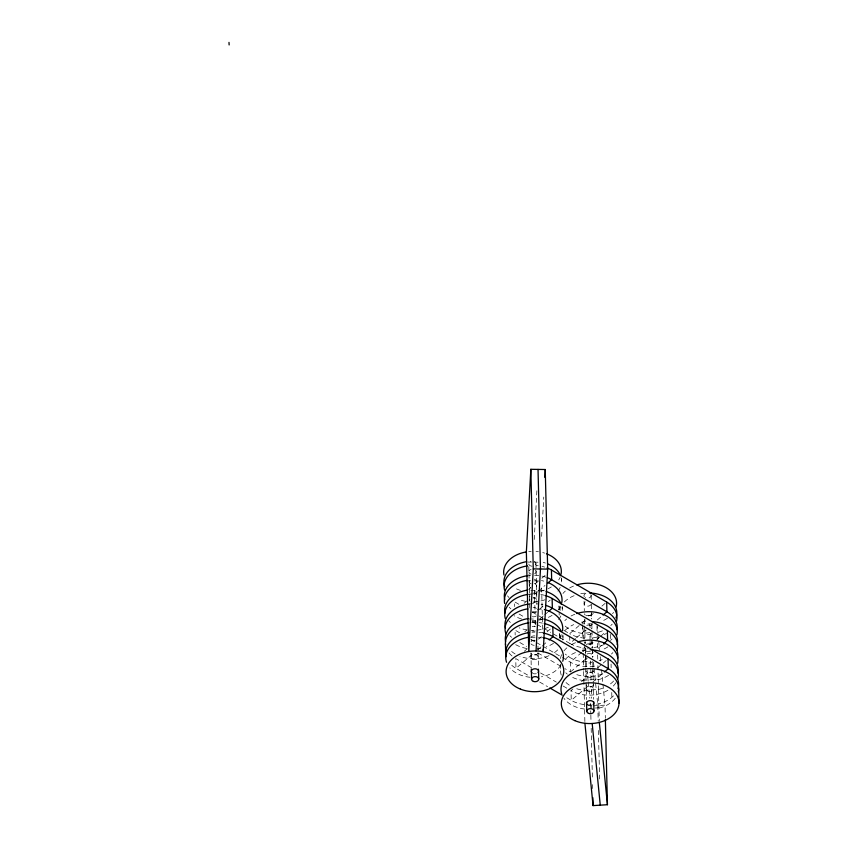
<?xml version="1.0" encoding="UTF-8"?>
<svg xmlns="http://www.w3.org/2000/svg" width="848" height="848" viewBox="0 0 848 848"><rect width="100%" height="100%" fill="white"/><g stroke="black" fill="none" stroke-linecap="round" stroke-linejoin="round"><path stroke-width="0.64" stroke-dasharray="4.24 3.18" d="M534.251 539.476L536.964 489.243M541.628 536.392L543.759 497.055M538.904 632.322A28.843 20.363 -1.4 0 1 542.688 632.873L541.618 586.678M528.664 589.445L530.572 587.812M535.205 583.859L538.067 581.41M541.883 578.156L545.699 574.891M524.128 603.278L527.944 600.013M535.438 593.611L537.346 591.989M538.3 591.173L544.978 585.47M539.71 609.055L543.526 605.79M548.296 601.72L550.204 600.087M524.827 631.728L526.735 630.096M539.953 618.807L543.769 615.553M544.723 614.736L547.585 612.288M524.329 651.243L527.191 648.794M538.501 639.138L541.363 636.689M547.087 631.802L550.903 628.538M532.205 654.476L515.987 668.33A28.843 20.363 -1.4 0 1 510.623 664.196M537.791 649.706L541.607 646.441M542.55 645.635L547.32 641.554M563.973 630.435L569.612 633.7L581.06 623.927M582.014 623.11L585.83 619.846M590.462 615.892L593.324 613.443M601.91 606.108L605.726 602.854M575.58 638.576L569.856 643.462L551.804 633M576.523 637.76L586.063 629.608M590.696 625.644L592.604 624.022M597.374 619.941L602.144 615.871M581.749 652.377L570.312 662.161L570.545 671.913L564.906 668.648M582.703 651.561L586.519 648.307M591.151 644.342L593.059 642.71M596.875 639.456L599.737 637.007M600.691 636.191L605.461 632.12M570.545 671.913L586.763 658.059M591.395 654.105L593.303 652.472M598.073 648.391L602.843 644.321M591.31 704.847A28.843 20.363 -1.4 0 1 571.245 700.363L571.001 690.611L572.909 688.979M581.495 681.644L587.219 676.757M591.851 672.793L593.759 671.171M597.575 667.906L606.161 660.571M587.463 686.509L571.245 700.363L564.471 696.441M593.049 681.739L603.532 672.771M590.335 651.338L583.148 651.773L583.053 648.042M583.625 671.51L583.837 680.234L598.232 679.343L598.381 684.59M602.822 688.12A28.843 20.363 -1.4 0 1 598.508 689.477L584.113 690.357A28.843 20.363 -1.4 0 1 575.177 688.173M593.028 705.865L605.016 705.133L605.334 718.235M595.328 708.016L598.921 707.804L599.282 721.107M527.785 562.065L531.389 562.118M533.784 562.15L538.597 562.224M527.043 580.742L530.647 580.795M534.251 580.848L539.052 580.922M530.88 590.558L536.89 590.643M538.088 590.664L541.692 590.717M537.346 609.341L542.169 609.034A28.843 20.363 -1.4 0 1 544.374 609.542M529.173 618.976L535.183 619.061L535.332 625.294M537.579 619.093L542.381 619.167M530.837 637.685L541.639 637.844M518.87 604.285L514.354 601.667L514.471 606.553M532.396 612.129L543.674 618.669M519.103 614.047L524.742 617.312M532.639 621.891L536.021 623.852M537.144 624.499L542.784 627.774M543.918 628.421L550.681 632.343M519.559 632.735L515.054 630.128L515.171 635.004M530.837 639.275L535.353 641.894M536.477 642.54L561.291 656.924M562.415 657.582L570.312 662.161A28.843 20.363 -1.4 0 0 597.204 665.712M519.803 642.498L526.566 646.42M537.844 652.96L560.401 666.03M531.537 667.726L515.743 658.578L515.987 668.33L529.523 676.174M540.558 672.962L556.341 682.11M563.114 686.032L567.619 688.65M539.667 682.057L547.564 686.636M597.003 624.117L597.904 633.265M598.041 634.569L598.55 639.795M598.688 641.099L599.589 650.246M600.236 656.787L600.755 662.012M601.529 669.846L602.811 682.916M602.949 684.219L605.016 705.133M589.742 623.895L590.134 627.849M590.653 633.117L591.173 638.385M591.31 639.71L592.084 647.607M592.222 648.921L592.996 656.829M593.526 662.097L594.045 667.365M594.172 668.69L597.819 705.568L598.2 721.298M582.873 627.615L584.42 643.293M584.558 644.597L585.459 653.744M585.586 655.059L588.173 681.188M588.3 682.492L589.848 698.18M590.367 703.405L590.823 713.878M583.837 680.234L584.887 721.987M610.337 634.346L610.454 639.222M611.058 664.016L611.154 667.673M611.758 692.466L611.874 697.342M596.96 626.471L597.109 632.566A28.843 20.363 -1.4 0 0 603.511 630.329M597.66 654.921L597.808 661.016A28.843 20.363 -1.4 0 0 602.133 659.659M598.412 685.809L598.508 689.477M597.172 635.936L597.469 648.402M597.893 665.638L598.232 679.343M598.465 689.106L598.921 707.804M598.423 730.467L599.61 778.952M591.141 595.413L591.236 599.356M591.363 604.603L591.713 619.051M591.851 624.298L591.978 629.545M592.01 630.859L592.201 638.735M592.233 640.049L592.423 647.925M592.455 649.239L592.646 657.115M592.773 662.362L592.879 666.496M592.9 667.62L593.685 699.197M590.07 640.113L589.879 632.64L582.724 633.456A28.843 20.363 -1.4 0 1 564.651 625.623M590.091 641.364L590.187 645.105M591.035 679.789L590.579 661.09L583.424 661.906A28.843 20.363 -1.4 0 1 565.34 654.084M591.279 689.541L591.491 698.275M591.671 705.748L591.734 708.239M590.855 715.182L591.014 721.743M591.173 728.294L592.392 778.082M592.551 784.633L592.646 788.566M584.071 601.115L584.314 610.825M584.569 619.252L584.654 624.743M584.685 626.057L585.099 643.113M585.226 648.37L585.417 653.808M585.396 654.932L585.682 666.751M585.714 668.054L586.032 681.188M586.063 682.502L586.477 699.568M582.512 624.912L582.841 639.318M583.212 653.363L583.594 670.259M569.676 636.148L569.856 643.462A28.843 20.363 -1.4 0 0 584.972 647.893M562.203 606.426L562.266 608.864M562.902 634.876L562.955 637.314M561.503 577.933L561.567 580.414M559.627 633.212L559.775 639.318M560.38 664.111L560.528 670.206M535.936 563.379L536.964 605.387M537.961 646.081L538.501 668.394M534.484 590.611L534.94 609.299M528.813 566.538L529.82 609.002M530.933 653.172L531.251 667.715M558.97 605.854L559.086 610.825M613.539 612.404A28.843 20.363 -1.4 0 1 612.553 613.687M607.401 618.266A28.843 20.363 -1.4 0 1 602.472 620.927M592.158 623.672A28.843 20.363 -1.4 0 1 582.491 623.693M560.337 610.306A28.843 20.363 -1.4 0 1 559.055 606.066M562.977 593.473A28.843 20.363 -1.4 0 1 565.33 591.056M569.697 587.94A28.843 20.363 -1.4 0 1 574.88 585.533M591.194 604.285A3.604 2.544 -1.4 0 1 585.894 605.811A3.604 2.544 -1.4 0 1 585.194 601.836M591.544 613.687A3.604 2.544 -1.4 0 1 587.971 615.913A3.604 2.544 -1.4 0 1 584.41 613.761M612.192 624.139A28.843 20.363 -1.4 0 1 610.761 625.57M559.203 615.129A28.843 20.363 -1.4 0 1 559.139 613.305M559.765 609.479A28.843 20.363 -1.4 0 1 560.486 607.539M564.376 601.942A28.843 20.363 -1.4 0 1 574.658 595.466M580.763 593.727A28.843 20.363 -1.4 0 1 585.968 593.07M592.19 642.318A3.604 2.544 -1.4 0 1 588.671 644.363A3.604 2.544 -1.4 0 1 585.152 642.392M591.459 633.403A3.604 2.544 -1.4 0 1 585.968 633.944A3.604 2.544 -1.4 0 1 586.275 630.043M612.881 652.589A28.843 20.363 -1.4 0 1 611.45 654.031M560.454 637.929A28.843 20.363 -1.4 0 1 561.185 635.989M565.065 630.403A28.843 20.363 -1.4 0 1 573.672 624.605M581.463 622.188A28.843 20.363 -1.4 0 1 586.668 621.52M607.857 646.876A28.843 20.363 -1.4 0 1 601.889 649.907M560.867 638.396A28.843 20.363 -1.4 0 1 559.659 633.827M564.832 620.641A28.843 20.363 -1.4 0 1 566.665 618.966M571.011 616.04A28.843 20.363 -1.4 0 1 575.972 613.846M592.932 669.867A3.604 2.544 -1.4 0 1 590.123 672.75A3.604 2.544 -1.4 0 1 585.904 671.022M592.508 661.366A3.604 2.544 -1.4 0 1 586.858 662.521A3.604 2.544 -1.4 0 1 587.187 658.387M613.581 681.039A28.843 20.363 -1.4 0 1 608.79 685.089M569.262 685.12A28.843 20.363 -1.4 0 1 566.04 682.534M561.228 675.072A28.843 20.363 -1.4 0 1 560.708 668.319M565.764 658.854A28.843 20.363 -1.4 0 1 576.916 652.048M582.163 650.639A28.843 20.363 -1.4 0 1 589.954 649.897M608.557 675.326A28.843 20.363 -1.4 0 1 598.264 679.714M583.88 680.605A28.843 20.363 -1.4 0 1 570.874 676.503M567.333 674.118A28.843 20.363 -1.4 0 1 565.796 672.771M560.475 658.557A28.843 20.363 -1.4 0 1 561.641 654.688M563.952 650.893A28.843 20.363 -1.4 0 1 567.365 647.416M571.7 644.491A28.843 20.363 -1.4 0 1 576.672 642.296M591.427 705.568A3.604 2.544 -1.4 0 1 588.215 705.356M615.277 698.233A28.843 20.363 -1.4 0 1 598.964 708.165M584.569 709.055A28.843 20.363 -1.4 0 1 563.994 698.339M590.929 594.713A3.604 2.544 -1.4 0 1 587.282 598.179M585.586 597.798A3.604 2.544 -1.4 0 1 585.173 597.586M584.261 596.727A3.604 2.544 -1.4 0 1 587.293 593.102M613.454 695.869A28.843 20.363 -1.4 0 1 595.254 704.465M531.993 632.248A28.843 20.363 -1.4 0 1 534.971 632.131M538.067 652.896A3.604 2.544 -1.4 0 1 534.463 655.048A3.604 2.544 -1.4 0 1 530.943 652.907M615.881 682.735A28.843 20.363 -1.4 0 1 613.21 686.117M607.899 690.261A28.843 20.363 -1.4 0 1 571.001 690.611M534.187 645.286A3.604 2.544 -1.4 0 1 531.007 643.855M531.018 641.692A3.604 2.544 -1.4 0 1 535.205 640.272M593.356 684.739A3.604 2.544 -1.4 0 1 589.72 687.081A3.604 2.544 -1.4 0 1 586.18 684.749M512.033 655.981A28.843 20.363 -1.4 0 1 508.917 652.748M531.749 622.485A28.843 20.363 -1.4 0 1 542.455 623.11M586.996 654.031A3.604 2.544 -1.4 0 1 591.438 654.126A3.604 2.544 -1.4 0 1 592.286 657.2M586.212 657.666A3.604 2.544 -1.4 0 1 585.809 657.189M586.35 644.512A3.604 2.544 -1.4 0 1 591.098 644.31A3.604 2.544 -1.4 0 1 591.915 647.618M588.215 648.837A3.604 2.544 -1.4 0 1 587.441 648.688M602.811 673.821A28.843 20.363 -1.4 0 1 574.88 673.98M532.173 626.333A3.604 2.544 -1.4 0 0 535.3 626.343A3.604 2.544 -1.4 0 0 532.067 626.481M532.184 621.796A3.604 2.544 -1.4 0 1 536.339 622.188M536.349 615.892A3.604 2.544 -1.4 0 1 532.184 616.655M532.184 611.959A3.604 2.544 -1.4 0 1 536.286 612.574M529.078 594.225A28.843 20.363 -1.4 0 1 536.996 594.024M540.833 594.49A28.843 20.363 -1.4 0 1 544.448 595.296M511.577 637.283A28.843 20.363 -1.4 0 1 509.924 635.746M529.322 603.988A28.843 20.363 -1.4 0 1 537.24 603.787M541.066 604.242A28.843 20.363 -1.4 0 1 542.911 604.603M586.742 625.379A3.604 2.544 -1.4 0 1 591.024 625.866A3.604 2.544 -1.4 0 1 591.459 628.919M612.065 638.968A28.843 20.363 -1.4 0 1 610.486 640.441M604.529 644.3A28.843 20.363 -1.4 0 1 593.865 647.554M586.053 615.818A3.604 2.544 -1.4 0 1 590.505 615.913A3.604 2.544 -1.4 0 1 591.353 618.987M585.131 619.305A3.604 2.544 -1.4 0 1 584.876 618.987M606.511 633.35A28.843 20.363 -1.4 0 1 604.295 634.548M596.504 637.261A28.843 20.363 -1.4 0 1 590.674 638.131M584.728 638.131A28.843 20.363 -1.4 0 1 569.612 633.7M534.314 583.477A3.604 2.544 -1.4 0 1 536.487 585.862A3.604 2.544 -1.4 0 1 534.123 588.215M531.007 588.035A3.604 2.544 -1.4 0 1 531.018 583.678M533.275 593.049A3.604 2.544 -1.4 0 1 536.731 595.54A3.604 2.544 -1.4 0 1 533.307 598.137M529.979 596.865A3.604 2.544 -1.4 0 1 529.989 594.374M508.991 597.533A28.843 20.363 -1.4 0 1 507.517 595.847M536.307 565.574A28.843 20.363 -1.4 0 1 538.236 565.754M541.978 566.4A28.843 20.363 -1.4 0 1 544.617 567.089M510.878 608.832A28.843 20.363 -1.4 0 1 509.224 607.295M528.622 575.538A28.843 20.363 -1.4 0 1 530.604 575.336M534.569 575.241A28.843 20.363 -1.4 0 1 547.32 577.689M534.24 561.461A3.604 2.544 -1.4 0 1 535.268 565.097M532.141 566.188A3.604 2.544 -1.4 0 1 528.781 564.09A3.604 2.544 -1.4 0 1 531.028 561.291M560.146 577.212A28.843 20.363 -1.4 0 1 558.694 579.947M551.327 586.943A28.843 20.363 -1.4 0 1 548.02 588.724M544.405 590.144A28.843 20.363 -1.4 0 1 534.484 592.031M520.471 590.399A28.843 20.363 -1.4 0 1 515.171 588.236M528.76 551.592A28.843 20.363 -1.4 0 1 531.177 551.412M536.031 551.486A28.843 20.363 -1.4 0 1 538.427 551.741M542.72 552.578A28.843 20.363 -1.4 0 1 544.617 553.108M535.47 570.259A3.604 2.544 -1.4 0 1 534.335 573.916M531.113 574.107A3.604 2.544 -1.4 0 1 528.951 572.23M528.961 571.329A3.604 2.544 -1.4 0 1 531.134 569.4M534.134 579.131A3.604 2.544 -1.4 0 1 536.349 581.368A3.604 2.544 -1.4 0 1 534.346 583.763M531.124 583.795A3.604 2.544 -1.4 0 1 529.141 581.537A3.604 2.544 -1.4 0 1 531.134 579.237M560.146 587.516A28.843 20.363 -1.4 0 1 556.267 592.996M544.999 599.78A28.843 20.363 -1.4 0 1 531.643 601.868M525.516 601.306A28.843 20.363 -1.4 0 1 518.531 599.398M543.218 562.394A28.843 20.363 -1.4 0 1 545.391 563.04M561.408 578.855A28.843 20.363 -1.4 0 1 561.567 581.919M536.392 611.376A3.604 2.544 -1.4 0 1 532.046 612.32M533.063 607.422A3.604 2.544 -1.4 0 1 536.402 608.472M533.085 597.649A3.604 2.544 -1.4 0 1 536.805 600.161A3.604 2.544 -1.4 0 1 533.063 602.737M529.968 601.37A3.604 2.544 -1.4 0 1 529.979 599.091M560.846 615.966A28.843 20.363 -1.4 0 1 556.956 621.446M548.285 627.234A28.843 20.363 -1.4 0 1 532.332 630.318M527.106 629.905A28.843 20.363 -1.4 0 1 519.22 627.849M510.369 622.464A28.843 20.363 -1.4 0 1 508.715 620.736M541.713 590.346A28.843 20.363 -1.4 0 1 543.907 590.844M562.097 607.306A28.843 20.363 -1.4 0 1 562.256 610.38M560.602 606.203A28.843 20.363 -1.4 0 1 558.291 609.924M552.059 615.372A28.843 20.363 -1.4 0 1 548.052 617.471M542.784 619.284A28.843 20.363 -1.4 0 1 532.099 620.556M521.562 618.976A28.843 20.363 -1.4 0 1 514.174 615.743M541.469 580.583A28.843 20.363 -1.4 0 1 543.674 581.092M535.268 640.812A3.604 2.544 -1.4 0 1 531.028 639.742M531.039 637.134A3.604 2.544 -1.4 0 1 535.279 635.979M535.268 630.986A3.604 2.544 -1.4 0 1 531.081 630.276M562.796 635.767A28.843 20.363 -1.4 0 1 562.743 640.653M557.655 649.907A28.843 20.363 -1.4 0 1 553.733 653.108M548.985 655.684A28.843 20.363 -1.4 0 1 519.919 656.299M515.107 653.946A28.843 20.363 -1.4 0 1 511.058 650.914M542.402 618.796A28.843 20.363 -1.4 0 1 544.607 619.305M561.302 634.664A28.843 20.363 -1.4 0 1 558.991 638.374M553.5 643.346A28.843 20.363 -1.4 0 1 546.154 646.929M540.77 648.349A28.843 20.363 -1.4 0 1 535.385 648.974M526.672 648.455A28.843 20.363 -1.4 0 1 515.626 644.639M536.307 673.662A3.604 2.544 -1.4 0 1 533.095 673.535M560.984 664.991A28.843 20.363 -1.4 0 1 541.459 676.799M530.021 677.266A28.843 20.363 -1.4 0 1 509.86 667.895M588.014 691.194A3.604 2.544 -1.4 0 0 593.43 688.926A3.604 2.544 -1.4 0 0 588.024 686.785A3.604 2.544 -1.4 0 0 588.014 691.194M587.653 676.969A3.604 2.544 -1.4 0 0 593.144 674.796A3.604 2.544 -1.4 0 0 587.812 672.559A3.604 2.544 -1.4 0 0 587.653 676.969M532.671 659.278A3.604 2.544 -1.4 0 0 538.194 657.158A3.604 2.544 -1.4 0 0 532.904 654.868A3.604 2.544 -1.4 0 0 532.671 659.278"/><path stroke-width="1.27" d="M530.837 469.304L533.265 568.891L528.802 651.508L526.364 551.921L530.837 469.304L545.243 469.516L547.681 569.103L543.208 651.72L543.144 649.133M527.043 580.742L527.064 580.371A28.843 20.363 -1.4 0 0 504.655 603.479M527.732 609.193L527.753 608.822A28.843 20.363 -1.4 0 0 505.885 633.848M528.431 637.654L528.452 637.283A28.843 20.363 -1.4 0 0 506.574 662.299M544.819 477.382L545.243 469.516M536.042 650.967L540.473 568.997L538.035 469.41M547.84 583.021L551.656 579.756L551.423 570.004A28.843 20.363 -1.4 0 0 547.087 567.937M548.539 611.472L552.355 608.217L552.112 598.455A28.843 20.363 -1.4 0 0 545.317 595.54M549.228 639.922L553.044 636.668L552.811 626.905A28.843 20.363 -1.4 0 0 544.268 623.513M603.098 615.054L606.914 611.79L606.68 602.038L551.423 570.004M603.797 643.505L607.613 640.251L607.369 630.488L552.112 598.455M604.486 671.955L608.302 668.701L608.069 658.938L552.811 626.905M584.919 723.28L593.059 805.6L607.444 804.72L605.366 719.539M533.265 568.891L547.681 569.103M549.811 687.951L562.224 695.137M599.313 722.401L607.444 804.72M592.18 723.482L600.257 805.155M228.992 42.4L229.14 44.944M618.669 688.714L619.008 703.098M593.738 701.752L593.96 710.942M592.869 797.735L593.059 805.6M586.551 702.186L586.774 711.377M538.533 669.708L538.756 678.898M531.325 668.924L531.579 679.428M505.45 643.823L505.694 653.585M589.455 593.006A28.843 20.363 -1.4 0 1 615.998 617.863M576.831 613.549A28.843 20.363 -1.4 0 1 606.076 615.733A28.843 20.363 -1.4 0 1 616.909 634.951M591.936 621.542A28.843 20.363 -1.4 0 1 617.153 644.703M577.53 642.01A28.843 20.363 -1.4 0 1 606.776 644.183A28.843 20.363 -1.4 0 1 617.609 663.401M590.844 649.907A28.843 20.363 -1.4 0 1 617.842 673.164M587.282 704.752A3.604 2.544 -1.4 0 1 587.685 701.381A3.604 2.544 -1.4 0 1 592.476 701.201A3.604 2.544 -1.4 0 1 593.197 704.529M561.683 693.759A28.843 20.363 -1.4 0 1 588.947 668.616A28.843 20.363 -1.4 0 1 618.298 691.851M576.757 584.908A28.843 20.363 -1.4 0 1 605.864 587.537A28.843 20.363 -1.4 0 1 616.125 606.871M506.203 656.712A28.843 20.363 -1.4 0 1 529.035 632.576M543.61 633.064A28.843 20.363 -1.4 0 1 553.044 636.668L608.302 668.701A28.843 20.363 -1.4 0 1 617.916 688.64M505.546 644.883A28.843 20.363 -1.4 0 1 528.802 622.814M608.069 658.938A28.843 20.363 -1.4 0 1 617.683 678.888M505.503 628.262A28.843 20.363 -1.4 0 1 528.346 604.115M545.55 605.302A28.843 20.363 -1.4 0 1 552.355 608.217L607.613 640.251A28.843 20.363 -1.4 0 1 617.715 658.143M505.26 618.51A28.843 20.363 -1.4 0 1 528.103 594.363M607.369 630.488A28.843 20.363 -1.4 0 1 616.984 650.437M504.804 599.812A28.843 20.363 -1.4 0 1 527.647 575.665M547.32 577.689A28.843 20.363 -1.4 0 1 551.656 579.756L606.914 611.79A28.843 20.363 -1.4 0 1 617.026 629.693M504.571 590.049A28.843 20.363 -1.4 0 1 527.403 565.913M606.68 602.038A28.843 20.363 -1.4 0 1 616.295 621.976M546.451 553.744A28.843 20.363 -1.4 0 1 561.037 574.372M503.945 574.965A28.843 20.363 -1.4 0 1 526.364 551.921M504.73 586.699A28.843 20.363 -1.4 0 1 526.608 561.673M547.511 563.825A28.843 20.363 -1.4 0 1 560.528 575.697M547.967 582.523A28.843 20.363 -1.4 0 1 561.811 602.451M504.899 613.242A28.843 20.363 -1.4 0 1 527.297 590.134M546.091 591.491A28.843 20.363 -1.4 0 1 561.228 604.147M544.374 609.542A28.843 20.363 -1.4 0 1 562.5 630.901M505.588 641.692A28.843 20.363 -1.4 0 1 527.997 618.584M544.607 619.305A28.843 20.363 -1.4 0 1 561.196 631.029M532.12 672.952A3.604 2.544 -1.4 0 1 532.364 669.581A3.604 2.544 -1.4 0 1 537.144 669.284A3.604 2.544 -1.4 0 1 538.035 672.591M542.858 637.495A28.843 20.363 -1.4 0 1 562.733 661.228M574.859 720.641A28.843 20.363 -1.4 0 0 618.998 703.564A28.843 20.363 -1.4 0 0 576.661 685.364A28.843 20.363 -1.4 0 0 574.859 720.641M588.554 713.38A3.604 2.544 -1.4 0 0 593.971 711.122A3.604 2.544 -1.4 0 0 588.565 708.97A3.604 2.544 -1.4 0 0 588.554 713.38M533.413 681.41A3.604 2.544 -1.4 0 0 538.777 679.078A3.604 2.544 -1.4 0 0 533.318 677.001A3.604 2.544 -1.4 0 0 533.413 681.41M520.418 689.106A28.843 20.363 -1.4 0 0 563.782 671.054A28.843 20.363 -1.4 0 0 520.619 653.829A28.843 20.363 -1.4 0 0 520.418 689.106"/></g></svg>
